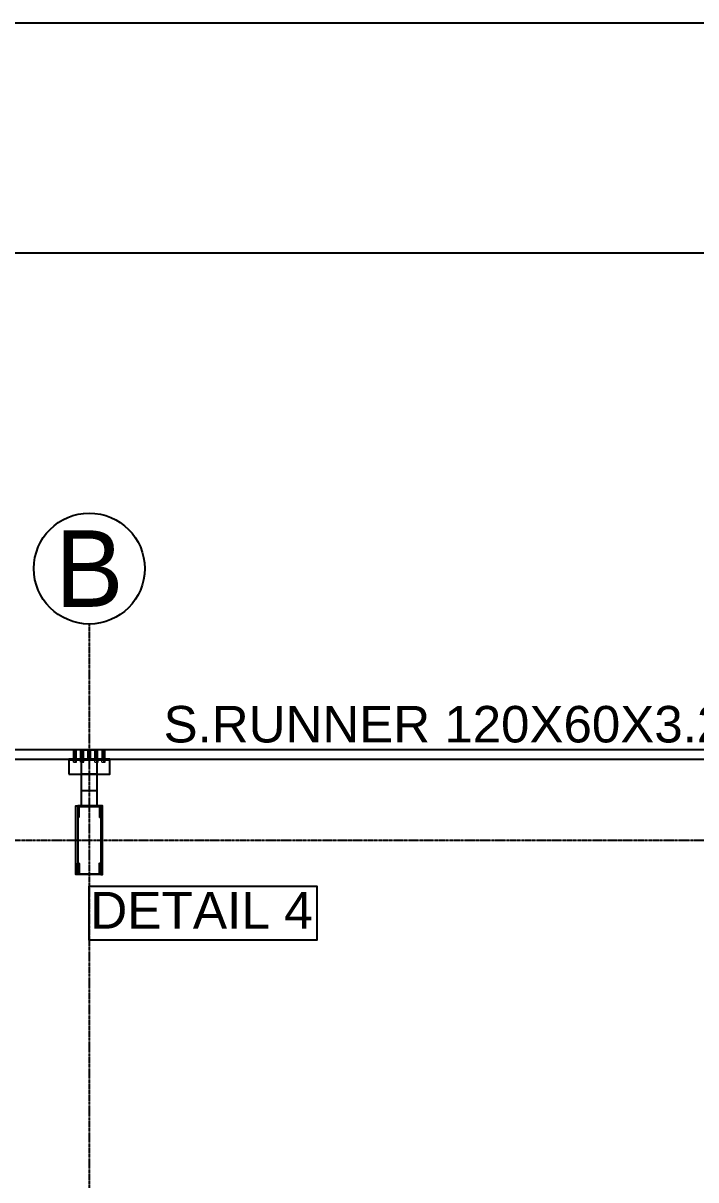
# Model space of a CAD drawing. Header units: millimetres. Extents: x 3470347 to 5996549, y -3470518 to 17149644.
# Drawn here: x 4990459 to 4994854, y 6814027 to 6821582 of the extents above; entities that cross this region are included whole.
import ezdxf
from ezdxf.enums import TextEntityAlignment as Align

# ---------------------------------------------------------------- set-up
doc = ezdxf.new("R2010")
doc.units = ezdxf.units.MM
doc.header["$MEASUREMENT"] = 0
doc.linetypes.add('CENTERX2', pattern=[4, 2.5, -0.5, 0.5, -0.5])
doc.layers.get('0').update_dxf_attribs({"linetype": 'CONTINUOUS', "lineweight": 25})
doc.layers.add('5', color=3, linetype='CONTINUOUS')
doc.layers.add('lintel', color=2, linetype='CONTINUOUS')
for name, color, linetype, lineweight in [('6 TEXT', 7, 'CONTINUOUS', 25), ('channnel', 2, 'CONTINUOUS', 15), ('rRCC 2', 40, 'CONTINUOUS', 15), ('SHEET', 7, 'CONTINUOUS', 15)]:
    doc.layers.add(name, color=color, linetype=linetype, lineweight=lineweight)
doc.styles.add('PDF Arial', font='arial.ttf')
doc.styles.get("Standard").update_dxf_attribs({"font": ''})
doc.styles.add('TITLE', font='arial.ttf')
doc.styles.get('Standard').set_extended_font_data('AR CENA')

msp = doc.modelspace()

# ---------------------------------------------------------------- hatches: boundary and pattern name
at = {"layer": '6 TEXT', "linetype": 'ByBlock'}
h = msp.add_hatch(color=150, dxfattribs=at)
h.dxf.hatch_style = 1
h.paths.add_polyline_path([(4990966.08, 6816470.67), (4990816.08, 6816470.67), (4990816.08, 6816395.67), (4990821.08, 6816395.67, 0.4142136), (4990825.08, 6816399.67), (4990825.08, 6816465.27), (4990957.08, 6816465.27), (4990957.08, 6816399.67, 0.4142136), (4990961.08, 6816395.67), (4990966.08, 6816395.67)])
h = msp.add_hatch(color=150, dxfattribs=at)
h.dxf.hatch_style = 1
h.paths.add_polyline_path([(4990966.08, 6816095.67), (4990961.08, 6816095.67, 0.4142136), (4990957.08, 6816091.67), (4990957.08, 6816026.07), (4990825.08, 6816026.07), (4990825.08, 6816091.67, 0.4142136), (4990821.08, 6816095.67), (4990816.08, 6816095.67), (4990816.08, 6816020.67), (4990966.08, 6816020.67)])

# ---------------------------------------------------------------- linework, layer by layer
at = {"color": 8, "linetype": 'ByBlock'}
for p, q in [((4990789.75, 6816767.67), (4990789.75, 6816835.67)), ((4990797.75, 6816767.67), (4990797.75, 6816835.67)), ((4990805.75, 6816767.67), (4990805.75, 6816835.67)), ((4990836.41, 6816767.67), (4990836.41, 6816835.67)), ((4990844.41, 6816767.67), (4990844.41, 6816835.67)), ((4990844.41, 6816767.67), (4990844.41, 6816835.67)), ((4990852.41, 6816767.67), (4990852.41, 6816835.67)), ((4990929.75, 6816767.67), (4990929.75, 6816835.67)), ((4990937.75, 6816767.67), (4990937.75, 6816835.67)), ((4990937.75, 6816767.67), (4990937.75, 6816835.67)), ((4990945.75, 6816767.67), (4990945.75, 6816835.67)), ((4990976.41, 6816767.67), (4990976.41, 6816835.67)), ((4990984.41, 6816767.67), (4990984.41, 6816835.67)), ((4990992.41, 6816767.67), (4990992.41, 6816835.67))]:
    msp.add_line(p, q, dxfattribs=at)
at = {"color": 2}
for p, q in [((4990884.41, 6816775.67), (4990884.41, 6816835.67)), ((4990884.41, 6816775.67), (4990884.41, 6816835.67)), ((4990897.75, 6816775.67), (4990897.75, 6816835.67)), ((4990897.75, 6816775.67), (4990897.75, 6816835.67))]:
    msp.add_line(p, q, dxfattribs=at)
at = {"color": 3}
msp.add_line((4991024.41, 6816767.67), (4990757.75, 6816767.67), dxfattribs=at)
at = {"color": 192, "lineweight": 25, "elevation": 0}
msp.add_lwpolyline([(4977574.06, 6765698.7), (5056608.88, 6765698.7), (5056608.88, 6821581.96), (4977574.06, 6821581.96)], close=True, dxfattribs=at)
at = {"color": 6, "linetype": 'ByBlock'}
for points in [[(4986257.75, 6816775.67), (4990884.41, 6816775.67), (4990884.41, 6816835.67), (4986257.75, 6816835.67)], [(4990897.75, 6816775.67), (4995524.41, 6816775.67), (4995524.41, 6816835.67), (4990897.75, 6816835.67)]]:
    msp.add_lwpolyline(points, close=True, dxfattribs=at)
at = {"color": 3}
for points in [[(4990757.75, 6816675.67), (4991024.41, 6816675.67), (4991024.41, 6816775.67), (4990757.75, 6816775.67)], [(4990941.08, 6816775.67), (4990941.08, 6816675.67), (4990841.08, 6816675.67), (4990841.08, 6816775.67)], [(4990941.08, 6816570.67), (4990941.08, 6816470.67), (4990841.08, 6816470.67), (4990841.08, 6816570.67)]]:
    msp.add_lwpolyline(points, close=True, dxfattribs=at)
at = {"layer": '6 TEXT', "color": 8, "linetype": 'CENTERX2', "ltscale": 0.5}
msp.add_line((4990891.08, 6817657.4), (4990891.08, 6774264.13), dxfattribs=at)
at = {"layer": '6 TEXT', "color": 4, "linetype": 'ByBlock'}
for points in [[(4990816.08, 6816395.67), (4990821.08, 6816395.67, 0.4142136), (4990825.08, 6816399.67), (4990825.08, 6816465.27), (4990957.08, 6816465.27), (4990957.08, 6816399.67, 0.4142136), (4990961.08, 6816395.67), (4990966.08, 6816395.67), (4990966.08, 6816470.67), (4990816.08, 6816470.67)], [(4990816.08, 6816095.67), (4990821.08, 6816095.67, -0.4142136), (4990825.08, 6816091.67), (4990825.08, 6816026.07), (4990957.08, 6816026.07), (4990957.08, 6816091.67, -0.4142136), (4990961.08, 6816095.67), (4990966.08, 6816095.67), (4990966.08, 6816020.67), (4990816.08, 6816020.67)]]:
    msp.add_lwpolyline(points, format="xyb", close=True, dxfattribs=at)
at = {"layer": '6 TEXT', "color": 8, "linetype": 'CENTERX2', "ltscale": 0.5}
msp.add_lwpolyline([(4982503.56, 6816245.67), (5022418.94, 6816245.67)], dxfattribs=at)
at = {"layer": '6 TEXT', "color": 8}
msp.add_circle((4990891.08, 6818019.55), 362.15, dxfattribs=at)
at = {"layer": 'channnel', "color": 8, "linetype": 'ByBlock'}
for p, q in [((4990789.75, 6816767.67), (4990789.75, 6816835.67)), ((4990789.75, 6816835.67), (4990805.75, 6816835.67)), ((4990805.75, 6816782.07), (4990789.75, 6816782.07)), ((4990805.75, 6816767.67), (4990805.75, 6816835.67)), ((4990836.41, 6816767.67), (4990836.41, 6816835.67)), ((4990836.41, 6816835.67), (4990852.41, 6816835.67)), ((4990852.41, 6816782.07), (4990836.41, 6816782.07)), ((4990852.41, 6816767.67), (4990852.41, 6816835.67)), ((4990929.75, 6816767.67), (4990929.75, 6816835.67)), ((4990945.75, 6816835.67), (4990929.75, 6816835.67)), ((4990929.75, 6816782.07), (4990945.75, 6816782.07)), ((4990945.75, 6816767.67), (4990945.75, 6816835.67)), ((4990976.41, 6816767.67), (4990976.41, 6816835.67)), ((4990992.41, 6816835.67), (4990976.41, 6816835.67)), ((4990976.41, 6816782.07), (4990992.41, 6816782.07)), ((4990992.41, 6816767.67), (4990992.41, 6816835.67)), ((4990787.08, 6816767.67), (4990808.41, 6816767.67)), ((4990787.08, 6816755.35), (4990787.08, 6816767.67)), ((4990797.75, 6816767.67), (4990797.75, 6816755.35)), ((4990808.41, 6816755.35), (4990808.41, 6816767.67)), ((4990833.75, 6816767.67), (4990855.08, 6816767.67)), ((4990833.75, 6816755.35), (4990833.75, 6816767.67)), ((4990844.41, 6816767.67), (4990844.41, 6816755.35)), ((4990855.08, 6816755.35), (4990855.08, 6816767.67)), ((4990948.41, 6816767.67), (4990927.08, 6816767.67)), ((4990927.08, 6816755.35), (4990927.08, 6816767.67)), ((4990937.75, 6816767.67), (4990937.75, 6816755.35)), ((4990948.41, 6816755.35), (4990948.41, 6816767.67)), ((4990995.08, 6816767.67), (4990973.75, 6816767.67)), ((4990973.75, 6816755.35), (4990973.75, 6816767.67)), ((4990984.41, 6816767.67), (4990984.41, 6816755.35)), ((4990995.08, 6816755.35), (4990995.08, 6816767.67))]:
    msp.add_line(p, q, dxfattribs=at)
at = {"layer": 'channnel', "color": 8, "linetype": 'Continuous'}
for p, q in [((4990805.16, 6816826.84), (4990789.75, 6816834.03)), ((4990805.16, 6816823.81), (4990789.75, 6816831)), ((4990805.75, 6816820.5), (4990789.75, 6816827.97)), ((4990805.75, 6816817.47), (4990789.75, 6816824.93)), ((4990805.75, 6816814.44), (4990789.75, 6816821.9)), ((4990805.75, 6816811.4), (4990789.75, 6816818.86)), ((4990805.75, 6816808.37), (4990789.75, 6816815.83)), ((4990805.75, 6816805.33), (4990789.75, 6816812.79)), ((4990805.75, 6816802.3), (4990789.75, 6816809.76)), ((4990805.75, 6816799.26), (4990789.75, 6816806.73)), ((4990805.75, 6816796.83), (4990789.75, 6816804.29)), ((4990805.75, 6816802.9), (4990789.75, 6816803.69)), ((4990805.75, 6816793.79), (4990789.75, 6816801.25)), ((4990805.75, 6816799.86), (4990789.75, 6816800.66)), ((4990805.75, 6816790.76), (4990789.75, 6816798.22)), ((4990789.99, 6816796.59), (4990789.75, 6816796.7)), ((4990805.75, 6816787.73), (4990789.75, 6816795.19)), ((4990789.99, 6816793.55), (4990789.75, 6816793.67)), ((4990805.75, 6816784.69), (4990789.75, 6816792.15)), ((4990789.99, 6816790.52), (4990789.75, 6816790.63)), ((4990804.85, 6816782.07), (4990789.75, 6816789.12)), ((4990789.99, 6816787.48), (4990789.75, 6816787.6)), ((4990798.35, 6816782.07), (4990789.75, 6816786.08)), ((4990789.99, 6816784.45), (4990789.75, 6816784.57)), ((4990791.84, 6816782.07), (4990789.75, 6816783.05)), ((4990789.99, 6816781.42), (4990789.75, 6816781.53)), ((4990805.75, 6816828.09), (4990790.33, 6816835.28)), ((4990805.75, 6816825.06), (4990790.33, 6816832.25)), ((4990805.75, 6816822.02), (4990790.33, 6816829.21)), ((4990805.16, 6816819.26), (4990790.33, 6816826.18)), ((4990805.16, 6816816.22), (4990790.33, 6816823.14)), ((4990805.16, 6816813.19), (4990790.33, 6816820.11)), ((4990805.16, 6816810.16), (4990790.33, 6816817.07)), ((4990805.16, 6816807.12), (4990790.33, 6816814.04)), ((4990805.16, 6816804.09), (4990790.33, 6816811.01)), ((4990805.16, 6816801.05), (4990790.33, 6816807.97)), ((4990805.16, 6816804.68), (4990790.33, 6816804.94)), ((4990805.16, 6816795.58), (4990790.33, 6816802.5)), ((4990805.16, 6816801.65), (4990790.33, 6816801.9)), ((4990805.16, 6816792.55), (4990790.33, 6816799.47)), ((4990805.16, 6816798.62), (4990790.33, 6816798.87)), ((4990805.16, 6816789.51), (4990790.33, 6816796.43)), ((4990805.16, 6816786.48), (4990790.33, 6816793.4)), ((4990805.16, 6816783.44), (4990790.33, 6816790.36)), ((4990801.6, 6816782.07), (4990790.33, 6816787.33)), ((4990795.09, 6816782.07), (4990790.33, 6816784.29)), ((4990805.16, 6816829.88), (4990792.74, 6816835.67)), ((4990805.75, 6816831.12), (4990795.99, 6816835.67)), ((4990805.16, 6816832.91), (4990799.24, 6816835.67)), ((4990805.75, 6816834.16), (4990802.5, 6816835.67)), ((4990851.83, 6816826.84), (4990836.41, 6816834.03)), ((4990851.83, 6816823.81), (4990836.41, 6816831)), ((4990852.41, 6816820.5), (4990836.41, 6816827.97)), ((4990852.41, 6816817.47), (4990836.41, 6816824.93)), ((4990852.41, 6816814.44), (4990836.41, 6816821.9)), ((4990852.41, 6816811.4), (4990836.41, 6816818.86)), ((4990852.41, 6816808.37), (4990836.41, 6816815.83)), ((4990852.41, 6816805.33), (4990836.41, 6816812.79)), ((4990852.41, 6816802.3), (4990836.41, 6816809.76)), ((4990852.41, 6816799.26), (4990836.41, 6816806.73)), ((4990852.41, 6816796.83), (4990836.41, 6816804.29)), ((4990852.41, 6816802.9), (4990836.41, 6816803.69)), ((4990852.41, 6816793.79), (4990836.41, 6816801.25)), ((4990852.41, 6816799.86), (4990836.41, 6816800.66)), ((4990852.41, 6816790.76), (4990836.41, 6816798.22)), ((4990836.66, 6816796.59), (4990836.41, 6816796.7)), ((4990852.41, 6816787.73), (4990836.41, 6816795.19)), ((4990836.66, 6816793.55), (4990836.41, 6816793.67)), ((4990852.41, 6816784.69), (4990836.41, 6816792.15)), ((4990836.66, 6816790.52), (4990836.41, 6816790.63)), ((4990851.52, 6816782.07), (4990836.41, 6816789.12)), ((4990836.66, 6816787.48), (4990836.41, 6816787.6)), ((4990845.01, 6816782.07), (4990836.41, 6816786.08)), ((4990836.66, 6816784.45), (4990836.41, 6816784.57)), ((4990838.51, 6816782.07), (4990836.41, 6816783.05)), ((4990836.66, 6816781.42), (4990836.41, 6816781.53)), ((4990852.41, 6816828.09), (4990836.99, 6816835.28)), ((4990852.41, 6816825.06), (4990836.99, 6816832.25)), ((4990852.41, 6816822.02), (4990836.99, 6816829.21)), ((4990851.83, 6816819.26), (4990836.99, 6816826.18)), ((4990851.83, 6816816.22), (4990836.99, 6816823.14)), ((4990851.83, 6816813.19), (4990836.99, 6816820.11)), ((4990851.83, 6816810.16), (4990836.99, 6816817.07)), ((4990851.83, 6816807.12), (4990836.99, 6816814.04)), ((4990851.83, 6816804.09), (4990836.99, 6816811.01)), ((4990851.83, 6816801.05), (4990836.99, 6816807.97)), ((4990851.83, 6816804.68), (4990836.99, 6816804.94)), ((4990851.83, 6816795.58), (4990836.99, 6816802.5)), ((4990851.83, 6816801.65), (4990836.99, 6816801.9)), ((4990851.83, 6816792.55), (4990836.99, 6816799.47)), ((4990851.83, 6816798.62), (4990836.99, 6816798.87)), ((4990851.83, 6816789.51), (4990836.99, 6816796.43)), ((4990851.83, 6816786.48), (4990836.99, 6816793.4)), ((4990851.83, 6816783.44), (4990836.99, 6816790.36)), ((4990848.27, 6816782.07), (4990836.99, 6816787.33)), ((4990841.76, 6816782.07), (4990836.99, 6816784.29)), ((4990851.83, 6816829.88), (4990839.4, 6816835.67)), ((4990852.41, 6816831.12), (4990842.66, 6816835.67)), ((4990851.83, 6816832.91), (4990845.91, 6816835.67)), ((4990852.41, 6816834.16), (4990849.16, 6816835.67)), ((4990929.75, 6816834.16), (4990933, 6816835.67)), ((4990929.75, 6816831.12), (4990939.5, 6816835.67)), ((4990929.75, 6816828.09), (4990945.16, 6816835.28)), ((4990929.75, 6816825.06), (4990945.16, 6816832.25)), ((4990929.75, 6816822.02), (4990945.16, 6816829.21)), ((4990929.75, 6816820.5), (4990945.75, 6816827.97)), ((4990929.75, 6816817.47), (4990945.75, 6816824.93)), ((4990929.75, 6816814.44), (4990945.75, 6816821.9)), ((4990929.75, 6816811.4), (4990945.75, 6816818.86)), ((4990929.75, 6816808.37), (4990945.75, 6816815.83)), ((4990929.75, 6816805.33), (4990945.75, 6816812.79)), ((4990929.75, 6816802.3), (4990945.75, 6816809.76)), ((4990929.75, 6816799.26), (4990945.75, 6816806.73)), ((4990929.75, 6816796.83), (4990945.75, 6816804.29)), ((4990929.75, 6816802.9), (4990945.75, 6816803.69)), ((4990929.75, 6816793.79), (4990945.75, 6816801.25)), ((4990929.75, 6816799.86), (4990945.75, 6816800.66)), ((4990929.75, 6816790.76), (4990945.75, 6816798.22)), ((4990929.75, 6816787.73), (4990945.75, 6816795.19)), ((4990929.75, 6816784.69), (4990945.75, 6816792.15)), ((4990930.33, 6816832.91), (4990936.25, 6816835.67)), ((4990930.33, 6816829.88), (4990942.76, 6816835.67)), ((4990930.33, 6816826.84), (4990945.75, 6816834.03)), ((4990930.33, 6816823.81), (4990945.75, 6816831)), ((4990930.33, 6816819.26), (4990945.16, 6816826.18)), ((4990930.33, 6816816.22), (4990945.16, 6816823.14)), ((4990930.33, 6816813.19), (4990945.16, 6816820.11)), ((4990930.33, 6816810.16), (4990945.16, 6816817.07)), ((4990930.33, 6816807.12), (4990945.16, 6816814.04)), ((4990930.33, 6816804.09), (4990945.16, 6816811.01)), ((4990930.33, 6816801.05), (4990945.16, 6816807.97)), ((4990930.33, 6816804.68), (4990945.16, 6816804.94)), ((4990930.33, 6816795.58), (4990945.16, 6816802.5)), ((4990930.33, 6816801.65), (4990945.16, 6816801.9)), ((4990930.33, 6816792.55), (4990945.16, 6816799.47)), ((4990930.33, 6816798.62), (4990945.16, 6816798.87)), ((4990930.33, 6816789.51), (4990945.16, 6816796.43)), ((4990930.33, 6816786.48), (4990945.16, 6816793.4)), ((4990930.33, 6816783.44), (4990945.16, 6816790.36)), ((4990930.64, 6816782.07), (4990945.75, 6816789.12)), ((4990933.89, 6816782.07), (4990945.16, 6816787.33)), ((4990937.15, 6816782.07), (4990945.75, 6816786.08)), ((4990940.4, 6816782.07), (4990945.16, 6816784.29)), ((4990943.65, 6816782.07), (4990945.75, 6816783.05)), ((4990945.5, 6816796.59), (4990945.75, 6816796.7)), ((4990945.5, 6816793.55), (4990945.75, 6816793.67)), ((4990945.5, 6816790.52), (4990945.75, 6816790.63)), ((4990945.5, 6816787.48), (4990945.75, 6816787.6)), ((4990945.5, 6816784.45), (4990945.75, 6816784.57)), ((4990945.5, 6816781.42), (4990945.75, 6816781.53)), ((4990976.41, 6816834.16), (4990979.66, 6816835.67)), ((4990976.41, 6816831.12), (4990986.17, 6816835.67)), ((4990976.41, 6816828.09), (4990991.83, 6816835.28)), ((4990976.41, 6816825.06), (4990991.83, 6816832.25)), ((4990976.41, 6816822.02), (4990991.83, 6816829.21)), ((4990976.41, 6816820.5), (4990992.41, 6816827.97)), ((4990976.41, 6816817.47), (4990992.41, 6816824.93)), ((4990976.41, 6816814.44), (4990992.41, 6816821.9)), ((4990976.41, 6816811.4), (4990992.41, 6816818.86)), ((4990976.41, 6816808.37), (4990992.41, 6816815.83)), ((4990976.41, 6816805.33), (4990992.41, 6816812.79)), ((4990976.41, 6816802.3), (4990992.41, 6816809.76)), ((4990976.41, 6816799.26), (4990992.41, 6816806.73)), ((4990976.41, 6816796.83), (4990992.41, 6816804.29)), ((4990976.41, 6816802.9), (4990992.41, 6816803.69)), ((4990976.41, 6816793.79), (4990992.41, 6816801.25)), ((4990976.41, 6816799.86), (4990992.41, 6816800.66)), ((4990976.41, 6816790.76), (4990992.41, 6816798.22)), ((4990976.41, 6816787.73), (4990992.41, 6816795.19)), ((4990976.41, 6816784.69), (4990992.41, 6816792.15)), ((4990976.99, 6816832.91), (4990982.92, 6816835.67)), ((4990976.99, 6816829.88), (4990989.42, 6816835.67)), ((4990976.99, 6816826.84), (4990992.41, 6816834.03)), ((4990976.99, 6816823.81), (4990992.41, 6816831)), ((4990976.99, 6816819.26), (4990991.83, 6816826.18)), ((4990976.99, 6816816.22), (4990991.83, 6816823.14)), ((4990976.99, 6816813.19), (4990991.83, 6816820.11)), ((4990976.99, 6816810.16), (4990991.83, 6816817.07)), ((4990976.99, 6816807.12), (4990991.83, 6816814.04)), ((4990976.99, 6816804.09), (4990991.83, 6816811.01)), ((4990976.99, 6816801.05), (4990991.83, 6816807.97)), ((4990976.99, 6816804.68), (4990991.83, 6816804.94)), ((4990976.99, 6816795.58), (4990991.83, 6816802.5)), ((4990976.99, 6816801.65), (4990991.83, 6816801.9)), ((4990976.99, 6816792.55), (4990991.83, 6816799.47)), ((4990976.99, 6816798.62), (4990991.83, 6816798.87)), ((4990976.99, 6816789.51), (4990991.83, 6816796.43)), ((4990976.99, 6816786.48), (4990991.83, 6816793.4)), ((4990976.99, 6816783.44), (4990991.83, 6816790.36)), ((4990977.3, 6816782.07), (4990992.41, 6816789.12)), ((4990980.56, 6816782.07), (4990991.83, 6816787.33)), ((4990983.81, 6816782.07), (4990992.41, 6816786.08)), ((4990987.07, 6816782.07), (4990991.83, 6816784.29)), ((4990990.32, 6816782.07), (4990992.41, 6816783.05)), ((4990992.16, 6816796.59), (4990992.41, 6816796.7)), ((4990992.16, 6816793.55), (4990992.41, 6816793.67)), ((4990992.16, 6816790.52), (4990992.41, 6816790.63)), ((4990992.16, 6816787.48), (4990992.41, 6816787.6)), ((4990992.16, 6816784.45), (4990992.41, 6816784.57)), ((4990992.16, 6816781.42), (4990992.41, 6816781.53))]:
    msp.add_line(p, q, dxfattribs=at)
for centre, radius, start, end in [((4990790.04, 6816834.66), 0.688, 65, 245), ((4990790.04, 6816831.62), 0.688, 65, 245), ((4990790.04, 6816828.59), 0.688, 65, 245), ((4990790.04, 6816825.55), 0.688, 65, 245), ((4990790.04, 6816822.52), 0.688, 65, 245), ((4990790.04, 6816819.49), 0.688, 65, 245), ((4990790.04, 6816816.45), 0.688, 65, 245), ((4990790.04, 6816813.42), 0.687, 65, 245), ((4990790.04, 6816810.38), 0.688, 65, 245), ((4990790.04, 6816807.35), 0.688, 65, 245), ((4990790.04, 6816804.31), 0.688, 65, 245), ((4990790.04, 6816801.88), 0.687, 65, 245), ((4990790.04, 6816801.28), 0.688, 65, 245), ((4990790.04, 6816798.84), 0.688, 65, 245), ((4990790.04, 6816795.81), 0.688, 65, 245), ((4990790.04, 6816792.77), 0.688, 65, 245), ((4990790.04, 6816789.74), 0.688, 65, 245), ((4990790.04, 6816786.71), 0.688, 65, 245), ((4990790.04, 6816783.67), 0.688, 65, 245), ((4990785.01, 6816801.04), 5.75, 337.807007, 34.430959), ((4990810.49, 6816802.51), 5.75, 157.807007, 214.430959), ((4990805.46, 6816833.54), 0.688, 245, 65), ((4990805.46, 6816830.5), 0.687, 245, 65), ((4990805.46, 6816827.47), 0.688, 245, 65), ((4990805.46, 6816824.43), 0.688, 245, 65), ((4990805.46, 6816819.88), 0.688, 245, 65), ((4990805.46, 6816816.85), 0.688, 245, 65), ((4990805.46, 6816813.81), 0.687, 245, 65), ((4990805.46, 6816810.78), 0.688, 245, 65), ((4990805.46, 6816807.74), 0.688, 245, 65), ((4990805.46, 6816804.71), 0.687, 245, 65), ((4990805.46, 6816802.27), 0.688, 245, 65), ((4990805.46, 6816801.68), 0.688, 245, 65), ((4990805.46, 6816799.24), 0.687, 245, 65), ((4990805.46, 6816796.2), 0.687, 245, 65), ((4990805.46, 6816793.17), 0.687, 245, 65), ((4990805.46, 6816790.14), 0.687, 245, 65), ((4990805.46, 6816787.1), 0.687, 245, 65), ((4990805.46, 6816784.07), 0.687, 245, 65), ((4990836.7, 6816834.66), 0.688, 65, 245), ((4990836.7, 6816831.62), 0.688, 65, 245), ((4990836.7, 6816828.59), 0.688, 65, 245), ((4990836.7, 6816825.55), 0.688, 65, 245), ((4990836.7, 6816822.52), 0.688, 65, 245), ((4990836.7, 6816819.49), 0.688, 65, 245), ((4990836.7, 6816816.45), 0.688, 65, 245), ((4990836.7, 6816813.42), 0.687, 65, 245), ((4990836.7, 6816810.38), 0.688, 65, 245), ((4990836.7, 6816807.35), 0.688, 65, 245), ((4990836.7, 6816804.31), 0.688, 65, 245), ((4990836.7, 6816801.88), 0.687, 65, 245), ((4990836.7, 6816801.28), 0.688, 65, 245), ((4990836.7, 6816798.84), 0.688, 65, 245), ((4990836.7, 6816795.81), 0.688, 65, 245), ((4990836.7, 6816792.77), 0.688, 65, 245), ((4990836.7, 6816789.74), 0.688, 65, 245), ((4990836.7, 6816786.71), 0.688, 65, 245), ((4990836.7, 6816783.67), 0.688, 65, 245), ((4990831.67, 6816801.04), 5.75, 337.807007, 34.430959), ((4990857.15, 6816802.51), 5.75, 157.807007, 214.430959), ((4990852.12, 6816833.54), 0.688, 245, 65), ((4990852.12, 6816830.5), 0.687, 245, 65), ((4990852.12, 6816827.47), 0.688, 245, 65), ((4990852.12, 6816824.43), 0.688, 245, 65), ((4990852.12, 6816819.88), 0.688, 245, 65), ((4990852.12, 6816816.85), 0.688, 245, 65), ((4990852.12, 6816813.81), 0.687, 245, 65), ((4990852.12, 6816810.78), 0.688, 245, 65), ((4990852.12, 6816807.74), 0.688, 245, 65), ((4990852.12, 6816804.71), 0.687, 245, 65), ((4990852.12, 6816802.27), 0.688, 245, 65), ((4990852.12, 6816801.68), 0.688, 245, 65), ((4990852.12, 6816799.24), 0.687, 245, 65), ((4990852.12, 6816796.2), 0.687, 245, 65), ((4990852.12, 6816793.17), 0.687, 245, 65), ((4990852.12, 6816790.14), 0.687, 245, 65), ((4990852.12, 6816787.1), 0.687, 245, 65), ((4990852.12, 6816784.07), 0.687, 245, 65), ((4990930.04, 6816833.54), 0.688, 115, 295), ((4990930.04, 6816830.5), 0.687, 115, 295), ((4990930.04, 6816827.47), 0.688, 115, 295), ((4990930.04, 6816824.43), 0.688, 115, 295), ((4990930.04, 6816819.88), 0.688, 115, 295), ((4990930.04, 6816816.85), 0.688, 115, 295), ((4990930.04, 6816813.81), 0.687, 115, 295), ((4990930.04, 6816810.78), 0.688, 115, 295), ((4990930.04, 6816807.74), 0.688, 115, 295), ((4990930.04, 6816804.71), 0.687, 115, 295), ((4990930.04, 6816802.27), 0.688, 115, 295), ((4990930.04, 6816801.68), 0.688, 115, 295), ((4990930.04, 6816799.24), 0.687, 115, 295), ((4990930.04, 6816796.2), 0.687, 115, 295), ((4990930.04, 6816793.17), 0.687, 115, 295), ((4990930.04, 6816790.14), 0.687, 115, 295), ((4990930.04, 6816787.1), 0.687, 115, 295), ((4990930.04, 6816784.07), 0.687, 115, 295), ((4990925.01, 6816802.51), 5.75, 325.569041, 22.192993), ((4990950.49, 6816801.04), 5.75, 145.569041, 202.192993), ((4990945.46, 6816834.66), 0.688, 295, 115), ((4990945.46, 6816831.62), 0.688, 295, 115), ((4990945.46, 6816828.59), 0.688, 295, 115), ((4990945.46, 6816825.55), 0.688, 295, 115), ((4990945.46, 6816822.52), 0.688, 295, 115), ((4990945.46, 6816819.49), 0.688, 295, 115), ((4990945.46, 6816816.45), 0.688, 295, 115), ((4990945.46, 6816813.42), 0.687, 295, 115), ((4990945.46, 6816810.38), 0.688, 295, 115), ((4990945.46, 6816807.35), 0.688, 295, 115), ((4990945.46, 6816804.31), 0.688, 295, 115), ((4990945.46, 6816801.88), 0.687, 295, 115), ((4990945.46, 6816801.28), 0.688, 295, 115), ((4990945.46, 6816798.84), 0.688, 295, 115), ((4990945.46, 6816795.81), 0.688, 295, 115), ((4990945.46, 6816792.77), 0.688, 295, 115), ((4990945.46, 6816789.74), 0.688, 295, 115), ((4990945.46, 6816786.71), 0.688, 295, 115), ((4990945.46, 6816783.67), 0.688, 295, 115), ((4990976.7, 6816833.54), 0.688, 115, 295), ((4990976.7, 6816830.5), 0.687, 115, 295), ((4990976.7, 6816827.47), 0.688, 115, 295), ((4990976.7, 6816824.43), 0.688, 115, 295), ((4990976.7, 6816819.88), 0.688, 115, 295), ((4990976.7, 6816816.85), 0.688, 115, 295), ((4990976.7, 6816813.81), 0.687, 115, 295), ((4990976.7, 6816810.78), 0.688, 115, 295), ((4990976.7, 6816807.74), 0.688, 115, 295), ((4990976.7, 6816804.71), 0.687, 115, 295), ((4990976.7, 6816802.27), 0.688, 115, 295), ((4990976.7, 6816801.68), 0.688, 115, 295), ((4990976.7, 6816799.24), 0.687, 115, 295), ((4990976.7, 6816796.2), 0.687, 115, 295), ((4990976.7, 6816793.17), 0.687, 115, 295), ((4990976.7, 6816790.14), 0.687, 115, 295), ((4990976.7, 6816787.1), 0.687, 115, 295), ((4990976.7, 6816784.07), 0.687, 115, 295), ((4990971.67, 6816802.51), 5.75, 325.569041, 22.192993), ((4990997.15, 6816801.04), 5.75, 145.569041, 202.192993), ((4990992.12, 6816834.66), 0.688, 295, 115), ((4990992.12, 6816831.62), 0.688, 295, 115), ((4990992.12, 6816828.59), 0.688, 295, 115), ((4990992.12, 6816825.55), 0.688, 295, 115), ((4990992.12, 6816822.52), 0.688, 295, 115), ((4990992.12, 6816819.49), 0.688, 295, 115), ((4990992.12, 6816816.45), 0.688, 295, 115), ((4990992.12, 6816813.42), 0.687, 295, 115), ((4990992.12, 6816810.38), 0.688, 295, 115), ((4990992.12, 6816807.35), 0.688, 295, 115), ((4990992.12, 6816804.31), 0.688, 295, 115), ((4990992.12, 6816801.88), 0.687, 295, 115), ((4990992.12, 6816801.28), 0.688, 295, 115), ((4990992.12, 6816798.84), 0.688, 295, 115), ((4990992.12, 6816795.81), 0.688, 295, 115), ((4990992.12, 6816792.77), 0.688, 295, 115), ((4990992.12, 6816789.74), 0.688, 295, 115), ((4990992.12, 6816786.71), 0.688, 295, 115), ((4990992.12, 6816783.67), 0.688, 295, 115)]:
    msp.add_arc(centre, radius, start, end, dxfattribs=at)
at = {"layer": 'channnel', "color": 8, "linetype": 'ByBlock'}
for centre in [(4990792.41, 6816768.89), (4990803.08, 6816768.89), (4990839.08, 6816768.89), (4990849.75, 6816768.89), (4990932.41, 6816768.89), (4990943.08, 6816768.89), (4990979.08, 6816768.89), (4990989.75, 6816768.89)]:
    msp.add_arc(centre, 14.55, 248.498425, 291.501575, dxfattribs=at)
at = {"layer": 'lintel', "color": 5, "linetype": 'ByBlock'}
msp.add_lwpolyline([(4990841.08, 6816835.67), (4990941.08, 6816835.67), (4990941.08, 6816470.67), (4990841.08, 6816470.67), (4990841.08, 6816835.67)], dxfattribs=at)
at = {"layer": 'lintel', "color": 1, "linetype": 'ByBlock'}
for points in [[(4990816.08, 6816470.67), (4990816.08, 6816020.67), (4990804.08, 6816020.67), (4990804.08, 6816470.67)], [(4990966.08, 6816470.67), (4990966.08, 6816020.67), (4990978.08, 6816020.67), (4990978.08, 6816470.67)], [(4990891.08, 6815944.26), (4992377.86, 6815944.26), (4992377.86, 6815591.56), (4990891.08, 6815591.56)]]:
    msp.add_lwpolyline(points, close=True, dxfattribs=at)
at = {"layer": 'SHEET', "color": 220, "lineweight": 25, "elevation": 0}
msp.add_lwpolyline([(4979079.49, 6767201.3), (5055103.45, 6767201.3), (5055103.45, 6820079.35), (4979079.49, 6820079.35)], close=True, dxfattribs=at)

# ---------------------------------------------------------------- texts
at = {"layer": '5', "linetype": 'ByBlock', "style": 'TITLE'}
msp.add_text('DETAIL 4', height=240, dxfattribs=at).set_placement((4991623.9, 6815788.07), align=Align.MIDDLE_CENTER)
at = {"layer": '6 TEXT', "color": 8, "linetype": 'ByBlock'}
msp.add_text('B', height=500, dxfattribs=at).set_placement((4990891.08, 6818019.55), align=Align.MIDDLE_CENTER)
at = {"layer": 'rRCC 2', "style": 'PDF Arial'}
msp.add_text('S.RUNNER 120X60X3.2', height=238.6884, dxfattribs=at).set_placement((4993211.08, 6817003.1), align=Align.MIDDLE_CENTER)

doc.saveas('drawing.dxf')
